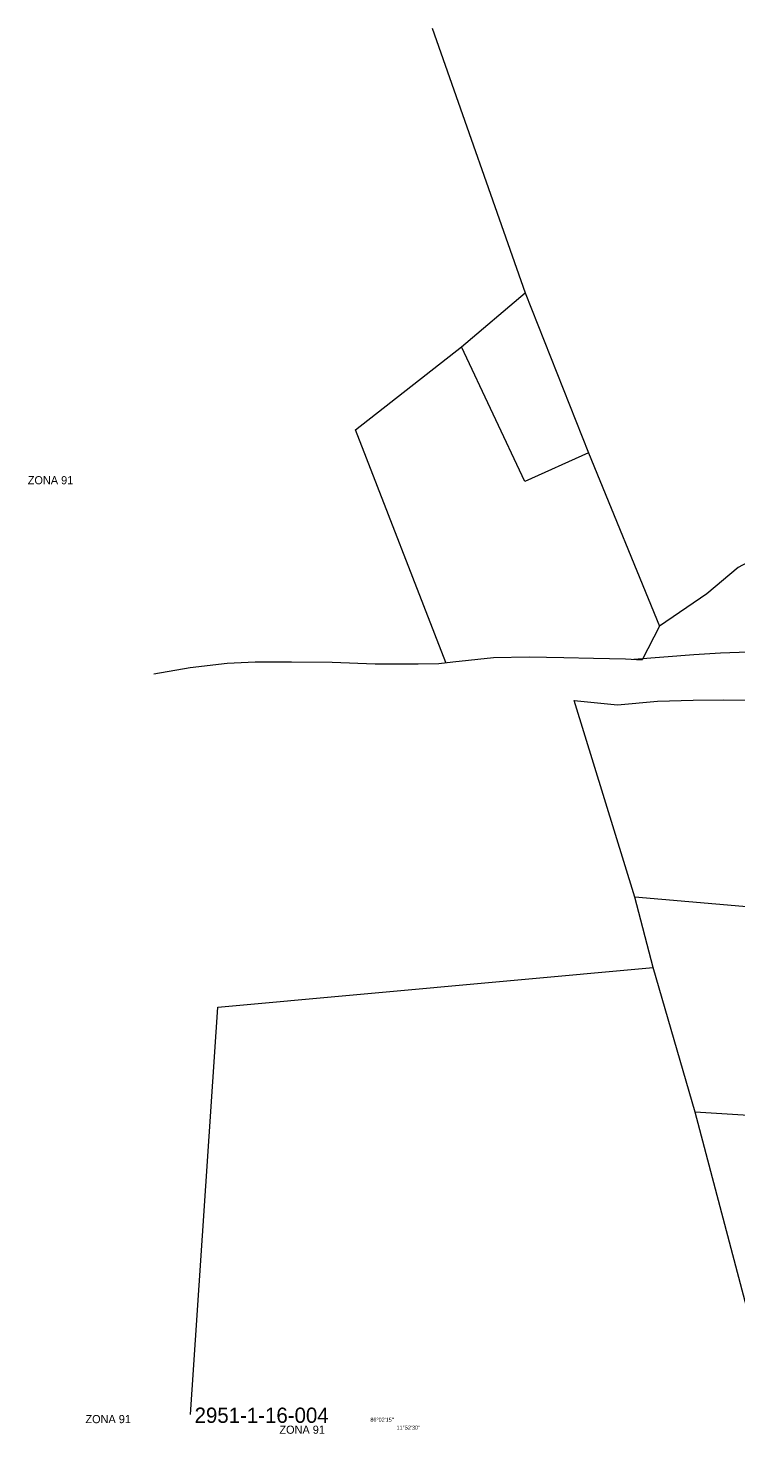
# Model space of a CAD drawing. Header units: millimetres. Extents: x 605783 to 626520, y 1302882 to 1324778.
# Drawn here: x 623381 to 623730, y 1324086 to 1324777 of the extents above; entities that cross this region are included whole.
import ezdxf
from ezdxf.enums import TextEntityAlignment as Align

# ---------------------------------------------------------------- set-up
doc = ezdxf.new("R2010")
doc.units = ezdxf.units.MM
for name, color, linetype in [('-10', 7, 'Continuous'), ('-17', 7, 'Continuous'), ('-2', 1, 'Continuous'), ('-3', 7, 'Continuous'), ('3', 7, 'Continuous')]:
    doc.layers.add(name, color=color, linetype=linetype)
doc.styles.add('txt', font='TXT', dxfattribs={"height": 0.2})

msp = doc.modelspace()

# ---------------------------------------------------------------- linework, layer by layer
at = {"layer": '-2', "color": 1, "linetype": 'Continuous'}
for p, q in [((623579.29579, 1324776.56294), (623624.98679, 1324646.45094)), ((623593.80579, 1324620.04694), (623624.98679, 1324646.45094)), ((623624.98679, 1324646.45094), (623655.99479, 1324567.83394)), ((623655.99479, 1324567.83394), (623690.90379, 1324482.75794)), ((623690.90379, 1324482.75794), (623682.34279, 1324466.19494)), ((623678.82079, 1324349.56094), (623649.03979, 1324446.20294)), ((623863.17979, 1324333.60894), (623678.82079, 1324349.56094)), ((623687.83979, 1324314.99794), (623678.82079, 1324349.56094)), ((623474.10179, 1324295.59794), (623687.83979, 1324314.99794)), ((623708.37179, 1324244.02594), (623687.83979, 1324314.99794)), ((623460.74779, 1324095.47894), (623474.10179, 1324295.59794)), ((623879.13279, 1324233.00194), (623708.37179, 1324244.02594)), ((623742.85979, 1324113.18594), (623708.37179, 1324244.02594))]:
    msp.add_line(p, q, dxfattribs=at)
for points in [[(623586.11079, 1324464.86694), (623541.66379, 1324579.17994), (623593.80579, 1324620.04694)], [(623655.99479, 1324567.83394), (623624.88179, 1324553.88794), (623593.80579, 1324620.04694)], [(623976.83179, 1324620.57694), (623935.91579, 1324601.03494), (623888.81879, 1324578.34794), (623838.41379, 1324555.49094), (623797.34979, 1324540.02294), (623755.80279, 1324525.58394), (623729.51579, 1324511.51294), (623714.18879, 1324498.68594), (623690.90379, 1324482.75794)], [(623442.75279, 1324459.41594), (623460.62379, 1324462.51394), (623478.72279, 1324464.58994), (623492.46379, 1324465.25194), (623510.25579, 1324465.30094), (623530.32779, 1324465.03694), (623551.40179, 1324464.23794), (623572.49579, 1324464.20094), (623582.66879, 1324464.44694), (623589.55279, 1324465.28694)], [(623589.55279, 1324465.28694), (623609.42879, 1324467.31594), (623626.97379, 1324467.62594), (623643.99679, 1324467.43994), (623658.47479, 1324467.06594), (623674.22179, 1324466.65894), (623682.34279, 1324466.19494)], [(623734.54079, 1324469.93194), (623720.80579, 1324469.52394), (623707.81979, 1324468.58794), (623678.28179, 1324466.42694)], [(623649.03979, 1324446.20294), (623670.33579, 1324444.12694), (623689.95179, 1324445.90894), (623707.50279, 1324446.47194), (623722.24679, 1324446.59994), (623737.23879, 1324446.46694), (623755.96779, 1324443.43994), (623771.91679, 1324440.99394), (623785.62479, 1324440.38494), (623797.30879, 1324440.08294), (623814.51379, 1324437.09594), (623828.41079, 1324433.93894), (623838.99279, 1324430.35994), (623847.26979, 1324426.07694), (623859.76479, 1324417.87094)]]:
    msp.add_lwpolyline(points, dxfattribs=at)

# ---------------------------------------------------------------- texts
at = {"layer": '-10', "color": 1, "linetype": 'Continuous', "lineweight": 15, "style": 'txt'}
msp.add_text('2951-1-16-004', height=7.5, dxfattribs=at).set_placement((623495.65979, 1324095.09894), align=Align.MIDDLE)
at = {"layer": '-17', "color": 1, "linetype": 'Continuous', "lineweight": 15, "style": 'txt', "width": 0.8}
for s, p in [("86%%d02'15''", (623554.78579, 1324092.88294)), ("11%%d52'30''", (623567.66279, 1324089.00394))]:
    msp.add_text(s, height=2, dxfattribs=at).set_placement(p, align=Align.MIDDLE)
at = {"layer": '-3', "color": 1, "linetype": 'Continuous', "lineweight": 15, "style": 'txt'}
msp.add_text('ZONA 91', height=4, dxfattribs=at).set_placement((623420.35779, 1324093.20494), align=Align.MIDDLE)
at = {"layer": '3', "color": 1, "linetype": 'Continuous', "style": 'txt'}
msp.add_text('ZONA 91', height=4, dxfattribs=at).set_placement((623392.05879, 1324554.45894), align=Align.MIDDLE)
at = {"layer": '3', "color": 1, "linetype": 'Continuous', "lineweight": 15, "style": 'txt'}
msp.add_text('ZONA 91', height=4, dxfattribs=at).set_placement((623515.55479, 1324087.99394), align=Align.MIDDLE)

doc.saveas('drawing.dxf')
